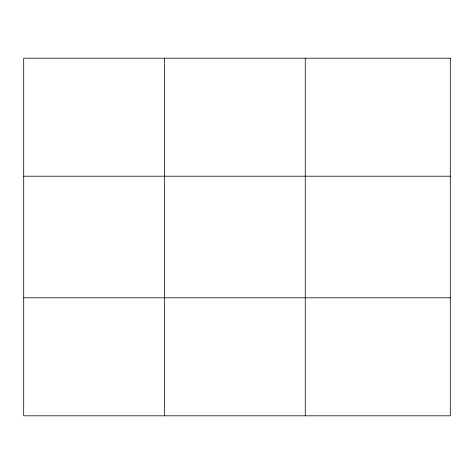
<?xml version="1.0" encoding="UTF-8"?>
<svg xmlns="http://www.w3.org/2000/svg" width="474" height="474" viewBox="0 0 474 474"><rect width="100%" height="100%" fill="white"/><g stroke="black" fill="none" stroke-linecap="round" stroke-linejoin="round"><path stroke-width="0.71" d="M164.478 58.189L164.478 415.811M305.256 58.189L305.256 415.811M23.7 176.204L450.3 176.204M23.7 297.796L450.3 297.796M450.3 58.189L450.3 415.811L23.7 415.811L23.7 58.189L450.3 58.189"/></g></svg>
